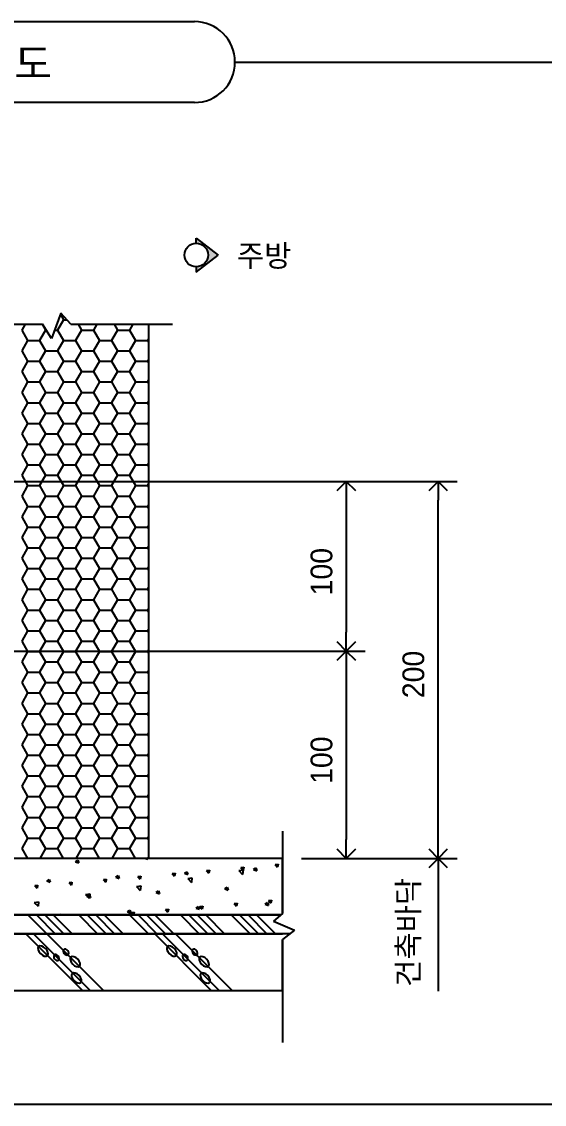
# Model space of a CAD drawing. Header units: millimetres. Extents: x 64500 to 245413, y 550 to 33013.
# Drawn here: x 227773 to 231235, y 19518 to 26694 of the extents above; entities that cross this region are included whole.
import ezdxf
from ezdxf.enums import TextEntityAlignment as Align

# ---------------------------------------------------------------- set-up
doc = ezdxf.new("R2010")
doc.units = ezdxf.units.MM
doc.header["$LTSCALE"] = 150
doc.header["$MEASUREMENT"] = 0
doc.layers.get('0').update_dxf_attribs({"linetype": 'CONTINUOUS'})
doc.layers.add('SUNIL_BLOCK', color=29, linetype='CONTINUOUS')
doc.layers.add('SUNIL_DIM', color=252, linetype='CONTINUOUS')
doc.styles.add('선일금속', font='')
doc.styles.get('선일금속').set_extended_font_data('Dotum')

msp = doc.modelspace()

# ---------------------------------------------------------------- hatches: boundary and pattern name
at = {"layer": 'SUNIL_BLOCK'}
msp.add_hatch(color=256, dxfattribs=at).paths.add_polyline_path([(229007.7, 25147.5, -0.414214), (228929.5, 25069.3), (228929.5, 25034.8), (229075.1, 25147.5), (228929.5, 25260.1), (228929.5, 25225.7, -0.414214)])

# ---------------------------------------------------------------- linework, layer by layer
at = {"color": 0, "linetype": 'ByBlock'}
for p, q in [((229923.3, 23647.1), (229860.9, 23584.6)), ((229923.3, 23647.1), (229923.3, 23522.1)), ((229985.8, 23584.6), (229923.3, 23647.1)), ((230532, 23647.1), (230469.5, 23584.6)), ((230532, 23647.1), (230532, 23522.1)), ((230594.4, 23584.6), (230532, 23647.1)), ((229923.3, 22522.4), (229923.3, 22647.4)), ((229860.9, 22584.9), (229923.3, 22522.4)), ((229923.3, 22522.4), (229985.8, 22584.9)), ((229923.3, 22522.4), (229860.9, 22459.9)), ((229923.3, 22522.4), (229923.3, 22397.5)), ((229985.8, 22459.9), (229923.3, 22522.4)), ((229923.3, 21147.9), (229923.3, 21272.8)), ((230532, 21147.9), (230532, 21272.8)), ((229860.9, 21210.3), (229923.3, 21147.9)), ((229923.3, 21147.9), (229985.8, 21210.3)), ((230469.5, 21210.3), (230532, 21147.9)), ((230532, 21147.9), (230594.4, 21210.3)), ((230532, 21147.9), (230469.5, 21085.4)), ((230532, 21147.9), (230532, 21022.9)), ((230594.4, 21085.4), (230532, 21147.9))]:
    msp.add_line(p, q, dxfattribs=at)
at = {"layer": 'SUNIL_BLOCK'}
for p, q in [((224552.6, 26694.3), (228917.9, 26694.3)), ((229186, 26426.3), (231428, 26426.3)), ((228917.9, 26158.2), (224552.6, 26158.2)), ((228929.5, 25225.7), (228929.5, 25260.1)), ((228929.5, 25260.1), (229075.1, 25147.5)), ((228929.5, 25034.8), (229075.1, 25147.5)), ((228929.5, 25069.3), (228929.5, 25034.8)), ((228033.3, 24761.8), (227971.1, 24594)), ((228098.4, 24688.9), (228033.3, 24761.8)), ((227206.1, 24688.9), (227912, 24688.9)), ((227795.7, 24688.9), (227773, 24649.5)), ((227908.9, 24688.9), (227931.7, 24649.5)), ((227971.1, 24594), (227912, 24688.9)), ((228050.7, 24718.2), (228011, 24649.5)), ((228030.3, 24753.6), (228050.7, 24718.2)), ((228050.7, 24718.2), (228072.2, 24718.2)), ((228098.4, 24688.9), (228771.4, 24688.9)), ((228147, 24688.9), (228169.7, 24649.5)), ((228271.8, 24688.9), (228249, 24649.5)), ((228385, 24688.9), (228407.7, 24649.5)), ((228509.8, 24688.9), (228487.1, 24649.5)), ((228613.5, 24688.9), (228613.5, 21147.9)), ((227773, 24649.5), (227812.6, 24580.8)), ((227931.7, 24649.5), (227892, 24580.8)), ((227931.6, 24649.5), (227936.6, 24649.5)), ((227991.7, 24649.5), (228011, 24649.5)), ((228011, 24649.5), (228050.7, 24580.8)), ((228169.7, 24649.5), (228130, 24580.8)), ((228169.7, 24649.5), (228249, 24649.5)), ((228249, 24649.5), (228288.7, 24580.8)), ((228407.7, 24649.5), (228368.1, 24580.8)), ((228407.7, 24649.5), (228487.1, 24649.5)), ((228487.1, 24649.5), (228526.8, 24580.8)), ((227812.6, 24580.8), (227773, 24512.1)), ((227812.6, 24580.8), (227892, 24580.8)), ((227892, 24580.8), (227931.7, 24512.1)), ((228050.7, 24580.8), (228011, 24512.1)), ((228050.7, 24580.8), (228130, 24580.8)), ((228130, 24580.8), (228169.7, 24512.1)), ((228288.7, 24580.8), (228249, 24512.1)), ((228288.7, 24580.8), (228368.1, 24580.8)), ((228368.1, 24580.8), (228407.7, 24512.1)), ((228526.8, 24580.8), (228487.1, 24512.1)), ((228526.8, 24580.8), (228606.1, 24580.8)), ((228613.5, 24593.6), (228606.1, 24580.8)), ((228606.1, 24580.8), (228613.5, 24567.9)), ((227773, 24512.1), (227812.6, 24443.3)), ((227931.7, 24512.1), (227892, 24443.3)), ((227931.6, 24512.1), (228011, 24512.1)), ((228011, 24512.1), (228050.7, 24443.3)), ((228169.7, 24512.1), (228130, 24443.3)), ((228169.7, 24512.1), (228249, 24512.1)), ((228249, 24512.1), (228288.7, 24443.3)), ((228407.7, 24512.1), (228368.1, 24443.3)), ((228407.7, 24512.1), (228487.1, 24512.1)), ((228487.1, 24512.1), (228526.8, 24443.3)), ((227812.6, 24443.3), (227773, 24374.6)), ((227812.6, 24443.3), (227892, 24443.3)), ((227892, 24443.3), (227931.7, 24374.6)), ((228050.7, 24443.3), (228011, 24374.6)), ((228050.7, 24443.3), (228130, 24443.3)), ((228130, 24443.3), (228169.7, 24374.6)), ((228288.7, 24443.3), (228249, 24374.6)), ((228288.7, 24443.3), (228368.1, 24443.3)), ((228368.1, 24443.3), (228407.7, 24374.6)), ((228526.8, 24443.3), (228487.1, 24374.6)), ((228526.8, 24443.3), (228606.1, 24443.3)), ((228613.5, 24456.2), (228606.1, 24443.3)), ((228606.1, 24443.3), (228613.5, 24430.5)), ((227773, 24374.6), (227812.6, 24305.9)), ((227931.7, 24374.6), (227892, 24305.9)), ((227931.6, 24374.6), (228011, 24374.6)), ((228011, 24374.6), (228050.7, 24305.9)), ((228169.7, 24374.6), (228130, 24305.9)), ((228169.7, 24374.6), (228249, 24374.6)), ((228249, 24374.6), (228288.7, 24305.9)), ((228407.7, 24374.6), (228368.1, 24305.9)), ((228407.7, 24374.6), (228487.1, 24374.6)), ((228487.1, 24374.6), (228526.8, 24305.9)), ((227812.6, 24305.9), (227773, 24237.2)), ((227812.6, 24305.9), (227892, 24305.9)), ((227892, 24305.9), (227931.7, 24237.2)), ((228050.7, 24305.9), (228011, 24237.2)), ((228050.7, 24305.9), (228130, 24305.9)), ((228130, 24305.9), (228169.7, 24237.2)), ((228288.7, 24305.9), (228249, 24237.2)), ((228288.7, 24305.9), (228368.1, 24305.9)), ((228368.1, 24305.9), (228407.7, 24237.2)), ((228526.8, 24305.9), (228487.1, 24237.2)), ((228526.8, 24305.9), (228606.1, 24305.9)), ((228613.5, 24318.7), (228606.1, 24305.9)), ((228606.1, 24305.9), (228613.5, 24293.1)), ((227773, 24237.2), (227812.6, 24168.5)), ((227931.7, 24237.2), (227892, 24168.5)), ((227931.6, 24237.2), (228011, 24237.2)), ((228011, 24237.2), (228050.7, 24168.5)), ((228169.7, 24237.2), (228130, 24168.5)), ((228169.7, 24237.2), (228249, 24237.2)), ((228249, 24237.2), (228288.7, 24168.5)), ((228407.7, 24237.2), (228368.1, 24168.5)), ((228407.7, 24237.2), (228487.1, 24237.2)), ((228487.1, 24237.2), (228526.8, 24168.5)), ((227812.6, 24168.5), (227773, 24099.7)), ((227812.6, 24168.5), (227892, 24168.5)), ((227892, 24168.5), (227931.7, 24099.8)), ((228050.7, 24168.5), (228011, 24099.7)), ((228050.7, 24168.5), (228130, 24168.5)), ((228130, 24168.5), (228169.7, 24099.8)), ((228288.7, 24168.5), (228249, 24099.7)), ((228288.7, 24168.5), (228368.1, 24168.5)), ((228368.1, 24168.5), (228407.7, 24099.8)), ((228526.8, 24168.5), (228487.1, 24099.7)), ((228526.8, 24168.5), (228606.1, 24168.5)), ((228613.5, 24181.3), (228606.1, 24168.5)), ((228606.1, 24168.5), (228613.5, 24155.6)), ((227773, 24099.8), (227812.6, 24031)), ((227931.7, 24099.7), (227892, 24031)), ((227931.6, 24099.7), (228011, 24099.7)), ((228011, 24099.8), (228050.7, 24031)), ((228169.7, 24099.7), (228130, 24031)), ((228169.7, 24099.7), (228249, 24099.7)), ((228249, 24099.8), (228288.7, 24031)), ((228407.7, 24099.7), (228368.1, 24031)), ((228407.7, 24099.7), (228487.1, 24099.7)), ((228487.1, 24099.8), (228526.8, 24031)), ((228613.5, 24043.9), (228606.1, 24031)), ((227812.6, 24031), (227773, 23962.3)), ((227812.6, 24031), (227892, 24031)), ((227892, 24031), (227931.7, 23962.3)), ((228050.7, 24031), (228011, 23962.3)), ((228050.7, 24031), (228130, 24031)), ((228130, 24031), (228169.7, 23962.3)), ((228288.7, 24031), (228249, 23962.3)), ((228288.7, 24031), (228368.1, 24031)), ((228368.1, 24031), (228407.7, 23962.3)), ((228526.8, 24031), (228487.1, 23962.3)), ((228526.8, 24031), (228606.1, 24031)), ((228606.1, 24031), (228613.5, 24018.2)), ((227773, 23962.3), (227812.6, 23893.6)), ((227931.7, 23962.3), (227892, 23893.6)), ((227931.6, 23962.3), (228011, 23962.3)), ((228011, 23962.3), (228050.7, 23893.6)), ((228169.7, 23962.3), (228130, 23893.6)), ((228169.7, 23962.3), (228249, 23962.3)), ((228249, 23962.3), (228288.7, 23893.6)), ((228407.7, 23962.3), (228368.1, 23893.6)), ((228407.7, 23962.3), (228487.1, 23962.3)), ((228487.1, 23962.3), (228526.8, 23893.6)), ((228613.5, 23906.4), (228606.1, 23893.6)), ((227812.6, 23893.6), (227773, 23824.9)), ((227812.6, 23893.6), (227892, 23893.6)), ((227892, 23893.6), (227931.7, 23824.9)), ((228050.7, 23893.6), (228011, 23824.9)), ((228050.7, 23893.6), (228130, 23893.6)), ((228130, 23893.6), (228169.7, 23824.9)), ((228288.7, 23893.6), (228249, 23824.9)), ((228288.7, 23893.6), (228368.1, 23893.6)), ((228368.1, 23893.6), (228407.7, 23824.9)), ((228526.8, 23893.6), (228487.1, 23824.9)), ((228526.8, 23893.6), (228606.1, 23893.6)), ((228606.1, 23893.6), (228613.5, 23880.8)), ((227773, 23824.9), (227812.6, 23756.2)), ((227812.6, 23756.2), (227773, 23687.4)), ((227812.6, 23756.2), (227892, 23756.2)), ((227931.7, 23824.9), (227892, 23756.2)), ((227892, 23756.2), (227931.7, 23687.4)), ((227931.6, 23824.9), (228011, 23824.9)), ((228011, 23824.9), (228050.7, 23756.2)), ((228050.7, 23756.2), (228011, 23687.4)), ((228050.7, 23756.2), (228130, 23756.2)), ((228169.7, 23824.9), (228130, 23756.2)), ((228130, 23756.2), (228169.7, 23687.4)), ((228169.7, 23824.9), (228249, 23824.9)), ((228249, 23824.9), (228288.7, 23756.2)), ((228288.7, 23756.2), (228249, 23687.4)), ((228288.7, 23756.2), (228368.1, 23756.2)), ((228407.7, 23824.9), (228368.1, 23756.2)), ((228368.1, 23756.2), (228407.7, 23687.4)), ((228407.7, 23824.9), (228487.1, 23824.9)), ((228487.1, 23824.9), (228526.8, 23756.2)), ((228526.8, 23756.2), (228487.1, 23687.4)), ((228526.8, 23756.2), (228606.1, 23756.2)), ((228613.5, 23769), (228606.1, 23756.2)), ((228606.1, 23756.2), (228613.5, 23743.3)), ((227773, 23687.4), (227812.6, 23618.7)), ((227931.7, 23687.4), (227892, 23618.7)), ((227931.6, 23687.4), (228011, 23687.4)), ((228011, 23687.4), (228050.7, 23618.7)), ((228169.7, 23687.4), (228130, 23618.7)), ((228169.7, 23687.4), (228249, 23687.4)), ((228249, 23687.4), (228288.7, 23618.7)), ((228407.7, 23687.4), (228368.1, 23618.7)), ((228407.7, 23687.4), (228487.1, 23687.4)), ((228487.1, 23687.4), (228526.8, 23618.7)), ((227812.6, 23618.7), (227773, 23550)), ((227812.6, 23618.7), (227892, 23618.7)), ((227892, 23618.7), (227931.7, 23550)), ((228050.7, 23618.7), (228011, 23550)), ((228050.7, 23618.7), (228130, 23618.7)), ((228130, 23618.7), (228169.7, 23550)), ((228288.7, 23618.7), (228249, 23550)), ((228288.7, 23618.7), (228368.1, 23618.7)), ((228368.1, 23618.7), (228407.7, 23550)), ((228526.8, 23618.7), (228487.1, 23550)), ((228526.8, 23618.7), (228606.1, 23618.7)), ((228613.5, 23631.6), (228606.1, 23618.7)), ((228606.1, 23618.7), (228613.5, 23605.9)), ((227773, 23550), (227812.6, 23481.3)), ((227931.7, 23550), (227892, 23481.3)), ((227931.6, 23550), (228011, 23550)), ((228011, 23550), (228050.7, 23481.3)), ((228169.7, 23550), (228130, 23481.3)), ((228169.7, 23550), (228249, 23550)), ((228249, 23550), (228288.7, 23481.3)), ((228407.7, 23550), (228368.1, 23481.3)), ((228407.7, 23550), (228487.1, 23550)), ((228487.1, 23550), (228526.8, 23481.3)), ((227812.6, 23481.3), (227773, 23412.6)), ((227812.6, 23481.3), (227892, 23481.3)), ((227892, 23481.3), (227931.7, 23412.6)), ((228050.7, 23481.3), (228011, 23412.6)), ((228050.7, 23481.3), (228130, 23481.3)), ((228130, 23481.3), (228169.7, 23412.6)), ((228288.7, 23481.3), (228249, 23412.6)), ((228288.7, 23481.3), (228368.1, 23481.3)), ((228368.1, 23481.3), (228407.7, 23412.6)), ((228526.8, 23481.3), (228487.1, 23412.6)), ((228526.8, 23481.3), (228606.1, 23481.3)), ((228613.5, 23494.1), (228606.1, 23481.3)), ((228606.1, 23481.3), (228613.5, 23468.4)), ((227773, 23412.6), (227812.6, 23343.8)), ((227931.7, 23412.6), (227892, 23343.8)), ((227931.6, 23412.6), (228011, 23412.6)), ((228011, 23412.6), (228050.7, 23343.8)), ((228169.7, 23412.6), (228130, 23343.8)), ((228169.7, 23412.6), (228249, 23412.6)), ((228249, 23412.6), (228288.7, 23343.8)), ((228407.7, 23412.6), (228368.1, 23343.8)), ((228407.7, 23412.6), (228487.1, 23412.6)), ((228487.1, 23412.6), (228526.8, 23343.8)), ((227812.6, 23343.8), (227773, 23275.1)), ((227812.6, 23343.8), (227892, 23343.8)), ((227892, 23343.8), (227931.7, 23275.1)), ((228050.7, 23343.8), (228011, 23275.1)), ((228050.7, 23343.8), (228130, 23343.8)), ((228130, 23343.8), (228169.7, 23275.1)), ((228288.7, 23343.8), (228249, 23275.1)), ((228288.7, 23343.8), (228368.1, 23343.8)), ((228368.1, 23343.8), (228407.7, 23275.1)), ((228526.8, 23343.8), (228487.1, 23275.1)), ((228526.8, 23343.8), (228606.1, 23343.8)), ((228613.5, 23356.7), (228606.1, 23343.8)), ((228606.1, 23343.8), (228613.5, 23331)), ((227773, 23275.1), (227812.6, 23206.4)), ((227931.7, 23275.1), (227892, 23206.4)), ((227931.6, 23275.1), (228011, 23275.1)), ((228011, 23275.1), (228050.7, 23206.4)), ((228169.7, 23275.1), (228130, 23206.4)), ((228169.7, 23275.1), (228249, 23275.1)), ((228249, 23275.1), (228288.7, 23206.4)), ((228407.7, 23275.1), (228368.1, 23206.4)), ((228407.7, 23275.1), (228487.1, 23275.1)), ((228487.1, 23275.1), (228526.8, 23206.4)), ((227812.6, 23206.4), (227773, 23137.7)), ((227812.6, 23206.4), (227892, 23206.4)), ((227892, 23206.4), (227931.7, 23137.7)), ((228050.7, 23206.4), (228011, 23137.7)), ((228050.7, 23206.4), (228130, 23206.4)), ((228130, 23206.4), (228169.7, 23137.7)), ((228288.7, 23206.4), (228249, 23137.7)), ((228288.7, 23206.4), (228368.1, 23206.4)), ((228368.1, 23206.4), (228407.7, 23137.7)), ((228526.8, 23206.4), (228487.1, 23137.7)), ((228526.8, 23206.4), (228606.1, 23206.4)), ((228613.5, 23219.2), (228606.1, 23206.4)), ((228606.1, 23206.4), (228613.5, 23193.6)), ((227773, 23137.7), (227812.6, 23069)), ((227931.7, 23137.7), (227892, 23069)), ((227931.6, 23137.7), (228011, 23137.7)), ((228011, 23137.7), (228050.7, 23069)), ((228169.7, 23137.7), (228130, 23069)), ((228169.7, 23137.7), (228249, 23137.7)), ((228249, 23137.7), (228288.7, 23069)), ((228407.7, 23137.7), (228368.1, 23069)), ((228407.7, 23137.7), (228487.1, 23137.7)), ((228487.1, 23137.7), (228526.8, 23069)), ((227812.6, 23069), (227773, 23000.2)), ((227812.6, 23069), (227892, 23069)), ((227892, 23069), (227931.7, 23000.3)), ((228050.7, 23069), (228011, 23000.2)), ((228050.7, 23069), (228130, 23069)), ((228130, 23069), (228169.7, 23000.3)), ((228288.7, 23069), (228249, 23000.2)), ((228288.7, 23069), (228368.1, 23069)), ((228368.1, 23069), (228407.7, 23000.3)), ((228526.8, 23069), (228487.1, 23000.2)), ((228526.8, 23069), (228606.1, 23069)), ((228613.5, 23081.8), (228606.1, 23069)), ((228606.1, 23069), (228613.5, 23056.1)), ((227773, 23000.3), (227812.6, 22931.5)), ((227931.7, 23000.2), (227892, 22931.5)), ((227931.6, 23000.2), (228011, 23000.2)), ((228011, 23000.3), (228050.7, 22931.5)), ((228169.7, 23000.2), (228130, 22931.5)), ((228169.7, 23000.2), (228249, 23000.2)), ((228249, 23000.3), (228288.7, 22931.5)), ((228407.7, 23000.2), (228368.1, 22931.5)), ((228407.7, 23000.2), (228487.1, 23000.2)), ((228487.1, 23000.3), (228526.8, 22931.5)), ((227812.6, 22931.5), (227773, 22862.8)), ((227812.6, 22931.5), (227892, 22931.5)), ((227892, 22931.5), (227931.7, 22862.8)), ((228050.7, 22931.5), (228011, 22862.8)), ((228050.7, 22931.5), (228130, 22931.5)), ((228130, 22931.5), (228169.7, 22862.8)), ((228288.7, 22931.5), (228249, 22862.8)), ((228288.7, 22931.5), (228368.1, 22931.5)), ((228368.1, 22931.5), (228407.7, 22862.8)), ((228526.8, 22931.5), (228487.1, 22862.8)), ((228526.8, 22931.5), (228606.1, 22931.5)), ((228613.5, 22944.4), (228606.1, 22931.5)), ((228606.1, 22931.5), (228613.5, 22918.7)), ((227773, 22862.8), (227812.6, 22794.1)), ((227931.7, 22862.8), (227892, 22794.1)), ((227931.6, 22862.8), (228011, 22862.8)), ((228011, 22862.8), (228050.7, 22794.1)), ((228169.7, 22862.8), (228130, 22794.1)), ((228169.7, 22862.8), (228249, 22862.8)), ((228249, 22862.8), (228288.7, 22794.1)), ((228407.7, 22862.8), (228368.1, 22794.1)), ((228407.7, 22862.8), (228487.1, 22862.8)), ((228487.1, 22862.8), (228526.8, 22794.1)), ((227812.6, 22794.1), (227773, 22725.4)), ((227812.6, 22794.1), (227892, 22794.1)), ((227892, 22794.1), (227931.7, 22725.4)), ((228050.7, 22794.1), (228011, 22725.4)), ((228050.7, 22794.1), (228130, 22794.1)), ((228130, 22794.1), (228169.7, 22725.4)), ((228288.7, 22794.1), (228249, 22725.4)), ((228288.7, 22794.1), (228368.1, 22794.1)), ((228368.1, 22794.1), (228407.7, 22725.4)), ((228526.8, 22794.1), (228487.1, 22725.4)), ((228526.8, 22794.1), (228606.1, 22794.1)), ((228613.5, 22806.9), (228606.1, 22794.1)), ((228606.1, 22794.1), (228613.5, 22781.3)), ((227773, 22725.4), (227812.6, 22656.7)), ((227931.7, 22725.4), (227892, 22656.7)), ((227931.6, 22725.4), (228011, 22725.4)), ((228011, 22725.4), (228050.7, 22656.7)), ((228169.7, 22725.4), (228130, 22656.7)), ((228169.7, 22725.4), (228249, 22725.4)), ((228249, 22725.4), (228288.7, 22656.7)), ((228407.7, 22725.4), (228368.1, 22656.7)), ((228407.7, 22725.4), (228487.1, 22725.4)), ((228487.1, 22725.4), (228526.8, 22656.7)), ((227812.6, 22656.7), (227773, 22587.9)), ((227812.6, 22656.7), (227892, 22656.7)), ((227892, 22656.7), (227931.7, 22587.9)), ((228050.7, 22656.7), (228011, 22587.9)), ((228050.7, 22656.7), (228130, 22656.7)), ((228130, 22656.7), (228169.7, 22587.9)), ((228288.7, 22656.7), (228249, 22587.9)), ((228288.7, 22656.7), (228368.1, 22656.7)), ((228368.1, 22656.7), (228407.7, 22587.9)), ((228526.8, 22656.7), (228487.1, 22587.9)), ((228526.8, 22656.7), (228606.1, 22656.7)), ((228613.5, 22669.5), (228606.1, 22656.7)), ((228606.1, 22656.7), (228613.5, 22643.8)), ((227773, 22587.9), (227812.6, 22519.2)), ((227931.7, 22587.9), (227892, 22519.2)), ((227931.6, 22587.9), (228011, 22587.9)), ((228011, 22587.9), (228050.7, 22519.2)), ((228169.7, 22587.9), (228130, 22519.2)), ((228169.7, 22587.9), (228249, 22587.9)), ((228249, 22587.9), (228288.7, 22519.2)), ((228407.7, 22587.9), (228368.1, 22519.2)), ((228407.7, 22587.9), (228487.1, 22587.9)), ((228487.1, 22587.9), (228526.8, 22519.2)), ((227812.6, 22519.2), (227773, 22450.5)), ((227812.6, 22519.2), (227892, 22519.2)), ((227892, 22519.2), (227931.7, 22450.5)), ((228050.7, 22519.2), (228011, 22450.5)), ((228050.7, 22519.2), (228130, 22519.2)), ((228130, 22519.2), (228169.7, 22450.5)), ((228288.7, 22519.2), (228249, 22450.5)), ((228288.7, 22519.2), (228368.1, 22519.2)), ((228368.1, 22519.2), (228407.7, 22450.5)), ((228526.8, 22519.2), (228487.1, 22450.5)), ((228526.8, 22519.2), (228606.1, 22519.2)), ((228613.5, 22532.1), (228606.1, 22519.2)), ((228606.1, 22519.2), (228613.5, 22506.4)), ((227773, 22450.5), (227812.6, 22381.8)), ((227931.7, 22450.5), (227892, 22381.8)), ((227931.6, 22450.5), (228011, 22450.5)), ((228011, 22450.5), (228050.7, 22381.8)), ((228169.7, 22450.5), (228130, 22381.8)), ((228169.7, 22450.5), (228249, 22450.5)), ((228249, 22450.5), (228288.7, 22381.8)), ((228407.7, 22450.5), (228368.1, 22381.8)), ((228407.7, 22450.5), (228487.1, 22450.5)), ((228487.1, 22450.5), (228526.8, 22381.8)), ((228613.5, 22394.6), (228606.1, 22381.8)), ((227812.6, 22381.8), (227773, 22313.1)), ((227812.6, 22381.8), (227892, 22381.8)), ((227892, 22381.8), (227931.7, 22313.1)), ((228050.7, 22381.8), (228011, 22313.1)), ((228050.7, 22381.8), (228130, 22381.8)), ((228130, 22381.8), (228169.7, 22313.1)), ((228288.7, 22381.8), (228249, 22313.1)), ((228288.7, 22381.8), (228368.1, 22381.8)), ((228368.1, 22381.8), (228407.7, 22313.1)), ((228526.8, 22381.8), (228487.1, 22313.1)), ((228526.8, 22381.8), (228606.1, 22381.8)), ((228606.1, 22381.8), (228613.5, 22368.9)), ((227773, 22313.1), (227812.6, 22244.3)), ((227931.7, 22313.1), (227892, 22244.3)), ((227931.6, 22313.1), (228011, 22313.1)), ((228011, 22313.1), (228050.7, 22244.3)), ((228169.7, 22313.1), (228130, 22244.3)), ((228169.7, 22313.1), (228249, 22313.1)), ((228249, 22313.1), (228288.7, 22244.3)), ((228407.7, 22313.1), (228368.1, 22244.3)), ((228407.7, 22313.1), (228487.1, 22313.1)), ((228487.1, 22313.1), (228526.8, 22244.3)), ((228613.5, 22257.2), (228606.1, 22244.3)), ((227812.6, 22244.3), (227773, 22175.6)), ((227812.6, 22244.3), (227892, 22244.3)), ((227892, 22244.3), (227931.7, 22175.6)), ((228050.7, 22244.3), (228011, 22175.6)), ((228050.7, 22244.3), (228130, 22244.3)), ((228130, 22244.3), (228169.7, 22175.6)), ((228288.7, 22244.3), (228249, 22175.6)), ((228288.7, 22244.3), (228368.1, 22244.3)), ((228368.1, 22244.3), (228407.7, 22175.6)), ((228526.8, 22244.3), (228487.1, 22175.6)), ((228526.8, 22244.3), (228606.1, 22244.3)), ((228606.1, 22244.3), (228613.5, 22231.5)), ((227773, 22175.6), (227812.6, 22106.9)), ((227812.6, 22106.9), (227773, 22038.2)), ((227812.6, 22106.9), (227892, 22106.9)), ((227931.7, 22175.6), (227892, 22106.9)), ((227892, 22106.9), (227931.7, 22038.2)), ((227931.6, 22175.6), (228011, 22175.6)), ((228011, 22175.6), (228050.7, 22106.9)), ((228050.7, 22106.9), (228011, 22038.2)), ((228050.7, 22106.9), (228130, 22106.9)), ((228169.7, 22175.6), (228130, 22106.9)), ((228130, 22106.9), (228169.7, 22038.2)), ((228169.7, 22175.6), (228249, 22175.6)), ((228249, 22175.6), (228288.7, 22106.9)), ((228288.7, 22106.9), (228249, 22038.2)), ((228288.7, 22106.9), (228368.1, 22106.9)), ((228407.7, 22175.6), (228368.1, 22106.9)), ((228368.1, 22106.9), (228407.7, 22038.2)), ((228407.7, 22175.6), (228487.1, 22175.6)), ((228487.1, 22175.6), (228526.8, 22106.9)), ((228526.8, 22106.9), (228487.1, 22038.2)), ((228526.8, 22106.9), (228606.1, 22106.9)), ((228613.5, 22119.7), (228606.1, 22106.9)), ((228606.1, 22106.9), (228613.5, 22094.1)), ((227773, 22038.2), (227812.6, 21969.5)), ((227931.7, 22038.2), (227892, 21969.5)), ((227931.6, 22038.2), (228011, 22038.2)), ((228011, 22038.2), (228050.7, 21969.5)), ((228169.7, 22038.2), (228130, 21969.5)), ((228169.7, 22038.2), (228249, 22038.2)), ((228249, 22038.2), (228288.7, 21969.5)), ((228407.7, 22038.2), (228368.1, 21969.5)), ((228407.7, 22038.2), (228487.1, 22038.2)), ((228487.1, 22038.2), (228526.8, 21969.5)), ((227812.6, 21969.5), (227773, 21900.7)), ((227812.6, 21969.5), (227892, 21969.5)), ((227892, 21969.5), (227931.7, 21900.8)), ((228050.7, 21969.5), (228011, 21900.7)), ((228050.7, 21969.5), (228130, 21969.5)), ((228130, 21969.5), (228169.7, 21900.8)), ((228288.7, 21969.5), (228249, 21900.7)), ((228288.7, 21969.5), (228368.1, 21969.5)), ((228368.1, 21969.5), (228407.7, 21900.8)), ((228526.8, 21969.5), (228487.1, 21900.7)), ((228526.8, 21969.5), (228606.1, 21969.5)), ((228613.5, 21982.3), (228606.1, 21969.5)), ((228606.1, 21969.5), (228613.5, 21956.6)), ((227773, 21900.8), (227812.6, 21832)), ((227931.7, 21900.7), (227892, 21832)), ((227931.6, 21900.7), (228011, 21900.7)), ((228011, 21900.8), (228050.7, 21832)), ((228169.7, 21900.7), (228130, 21832)), ((228169.7, 21900.7), (228249, 21900.7)), ((228249, 21900.8), (228288.7, 21832)), ((228407.7, 21900.7), (228368.1, 21832)), ((228407.7, 21900.7), (228487.1, 21900.7)), ((228487.1, 21900.8), (228526.8, 21832)), ((227812.6, 21832), (227773, 21763.3)), ((227812.6, 21832), (227892, 21832)), ((227892, 21832), (227931.7, 21763.3)), ((228050.7, 21832), (228011, 21763.3)), ((228050.7, 21832), (228130, 21832)), ((228130, 21832), (228169.7, 21763.3)), ((228288.7, 21832), (228249, 21763.3)), ((228288.7, 21832), (228368.1, 21832)), ((228368.1, 21832), (228407.7, 21763.3)), ((228526.8, 21832), (228487.1, 21763.3)), ((228526.8, 21832), (228606.1, 21832)), ((228613.5, 21844.9), (228606.1, 21832)), ((228606.1, 21832), (228613.5, 21819.2)), ((227773, 21763.3), (227812.6, 21694.6)), ((227931.7, 21763.3), (227892, 21694.6)), ((227931.6, 21763.3), (228011, 21763.3)), ((228011, 21763.3), (228050.7, 21694.6)), ((228169.7, 21763.3), (228130, 21694.6)), ((228169.7, 21763.3), (228249, 21763.3)), ((228249, 21763.3), (228288.7, 21694.6)), ((228407.7, 21763.3), (228368.1, 21694.6)), ((228407.7, 21763.3), (228487.1, 21763.3)), ((228487.1, 21763.3), (228526.8, 21694.6)), ((227812.6, 21694.6), (227773, 21625.9)), ((227812.6, 21694.6), (227892, 21694.6)), ((227892, 21694.6), (227931.7, 21625.9)), ((228050.7, 21694.6), (228011, 21625.9)), ((228050.7, 21694.6), (228130, 21694.6)), ((228130, 21694.6), (228169.7, 21625.9)), ((228288.7, 21694.6), (228249, 21625.9)), ((228288.7, 21694.6), (228368.1, 21694.6)), ((228368.1, 21694.6), (228407.7, 21625.9)), ((228526.8, 21694.6), (228487.1, 21625.9)), ((228526.8, 21694.6), (228606.1, 21694.6)), ((228613.5, 21707.4), (228606.1, 21694.6)), ((228606.1, 21694.6), (228613.5, 21681.8)), ((227773, 21625.9), (227812.6, 21557.2)), ((227931.7, 21625.9), (227892, 21557.2)), ((227931.6, 21625.9), (228011, 21625.9)), ((228011, 21625.9), (228050.7, 21557.2)), ((228169.7, 21625.9), (228130, 21557.2)), ((228169.7, 21625.9), (228249, 21625.9)), ((228249, 21625.9), (228288.7, 21557.2)), ((228407.7, 21625.9), (228368.1, 21557.2)), ((228407.7, 21625.9), (228487.1, 21625.9)), ((228487.1, 21625.9), (228526.8, 21557.2)), ((227812.6, 21557.2), (227773, 21488.4)), ((227812.6, 21557.2), (227892, 21557.2)), ((227892, 21557.2), (227931.7, 21488.4)), ((228050.7, 21557.2), (228011, 21488.4)), ((228050.7, 21557.2), (228130, 21557.2)), ((228130, 21557.2), (228169.7, 21488.4)), ((228288.7, 21557.2), (228249, 21488.4)), ((228288.7, 21557.2), (228368.1, 21557.2)), ((228368.1, 21557.2), (228407.7, 21488.4)), ((228526.8, 21557.2), (228487.1, 21488.4)), ((228526.8, 21557.2), (228606.1, 21557.2)), ((228613.5, 21570), (228606.1, 21557.2)), ((228606.1, 21557.2), (228613.5, 21544.3)), ((227773, 21488.4), (227812.6, 21419.7)), ((227931.7, 21488.4), (227892, 21419.7)), ((227931.6, 21488.4), (228011, 21488.4)), ((228011, 21488.4), (228050.7, 21419.7)), ((228169.7, 21488.4), (228130, 21419.7)), ((228169.7, 21488.4), (228249, 21488.4)), ((228249, 21488.4), (228288.7, 21419.7)), ((228407.7, 21488.4), (228368.1, 21419.7)), ((228407.7, 21488.4), (228487.1, 21488.4)), ((228487.1, 21488.4), (228526.8, 21419.7)), ((227812.6, 21419.7), (227773, 21351)), ((227812.6, 21419.7), (227892, 21419.7)), ((227892, 21419.7), (227931.7, 21351)), ((228050.7, 21419.7), (228011, 21351)), ((228050.7, 21419.7), (228130, 21419.7)), ((228130, 21419.7), (228169.7, 21351)), ((228288.7, 21419.7), (228249, 21351)), ((228288.7, 21419.7), (228368.1, 21419.7)), ((228368.1, 21419.7), (228407.7, 21351)), ((228526.8, 21419.7), (228487.1, 21351)), ((228526.8, 21419.7), (228606.1, 21419.7)), ((228613.5, 21432.6), (228606.1, 21419.7)), ((228606.1, 21419.7), (228613.5, 21406.9)), ((227773, 21351), (227812.6, 21282.3)), ((227931.7, 21351), (227892, 21282.3)), ((227931.6, 21351), (228011, 21351)), ((228011, 21351), (228050.7, 21282.3)), ((228169.7, 21351), (228130, 21282.3)), ((228169.7, 21351), (228249, 21351)), ((228249, 21351), (228288.7, 21282.3)), ((228407.7, 21351), (228368.1, 21282.3)), ((228407.7, 21351), (228487.1, 21351)), ((228487.1, 21351), (228526.8, 21282.3)), ((229501.9, 21328.6), (229501.9, 20782)), ((227812.6, 21282.3), (227773, 21213.6)), ((227812.6, 21282.3), (227892, 21282.3)), ((227892, 21282.3), (227931.7, 21213.6)), ((228050.7, 21282.3), (228011, 21213.6)), ((228050.7, 21282.3), (228130, 21282.3)), ((228130, 21282.3), (228169.7, 21213.6)), ((228288.7, 21282.3), (228249, 21213.6)), ((228288.7, 21282.3), (228368.1, 21282.3)), ((228368.1, 21282.3), (228407.7, 21213.6)), ((228526.8, 21282.3), (228487.1, 21213.6)), ((228526.8, 21282.3), (228606.1, 21282.3)), ((228613.5, 21295.1), (228606.1, 21282.3)), ((228606.1, 21282.3), (228613.5, 21269.4)), ((227773, 21213.6), (227810.9, 21147.9)), ((227931.7, 21213.6), (227893.7, 21147.9)), ((227931.6, 21213.6), (228011, 21213.6)), ((228011, 21213.6), (228048.9, 21147.9)), ((228169.7, 21213.6), (228131.8, 21147.9)), ((228169.7, 21213.6), (228249, 21213.6)), ((228249, 21213.6), (228287, 21147.9)), ((228407.7, 21213.6), (228369.8, 21147.9)), ((228407.7, 21213.6), (228487.1, 21213.6)), ((228487.1, 21213.6), (228525, 21147.9)), ((229501.9, 21147.9), (224864.7, 21147.9)), ((228613.5, 21147.9), (227363.9, 21147.9)), ((228129.5, 21126.1), (228145.3, 21136.8)), ((228129.5, 21126.1), (228151.7, 21117.6)), ((228145.3, 21136.8), (228151.7, 21117.6)), ((228595.3, 21147.9), (228607.9, 21143)), ((228606.3, 21147.9), (228607.9, 21143)), ((228613.5, 21157.7), (228607.9, 21147.9)), ((229453, 21108.3), (229468.3, 21090.1)), ((229453.1, 21108.3), (229472, 21110)), ((229472, 21109.9), (229468.3, 21090)), ((229501.9, 20782), (229501.9, 21147.9)), ((228396.2, 21023.8), (228412, 21034.4)), ((228412, 21034.4), (228418.4, 21015.2)), ((228542.4, 21028.6), (228561.4, 21030.3)), ((228542.4, 21028.6), (228557.7, 21010.4)), ((228561.4, 21030.2), (228557.7, 21010.3)), ((228770.1, 21048.5), (228789.1, 21050.2)), ((228770.1, 21048.5), (228785.4, 21030.3)), ((228789, 21050.1), (228785.4, 21030.3)), ((228852.3, 21049.2), (228868.1, 21059.8)), ((228852.3, 21049.2), (228874.6, 21040.6)), ((228868.1, 21059.8), (228874.6, 21040.6)), ((228997.7, 21068.5), (229016.7, 21070.1)), ((228997.7, 21068.5), (229013, 21050.2)), ((229016.7, 21070.1), (229013, 21050.2)), ((229211.7, 21066.7), (229239.9, 21071.1)), ((229211.7, 21066.7), (229236.4, 21041)), ((229225.4, 21088.4), (229244.4, 21090)), ((229225.4, 21088.4), (229240.7, 21070.1)), ((229240, 21071.1), (229236.4, 21041)), ((229244.4, 21090), (229240.7, 21070.1)), ((229308.5, 21074.6), (229324.3, 21085.2)), ((229308.5, 21074.6), (229330.7, 21066.1)), ((229324.3, 21085.2), (229330.7, 21066.1)), ((227859.4, 20968.9), (227874.7, 20950.6)), ((227859.5, 20968.9), (227878.4, 20970.5)), ((227878.4, 20970.5), (227874.7, 20950.6)), ((227940.1, 20998.3), (227955.9, 21009)), ((227940.1, 20998.3), (227962.3, 20989.8)), ((227955.8, 21009), (227962.3, 20989.8)), ((228087.1, 20988.8), (228106.1, 20990.5)), ((228087.1, 20988.8), (228102.4, 20970.6)), ((228106.1, 20990.4), (228102.4, 20970.5)), ((228314.7, 21008.7), (228330.1, 20990.5)), ((228314.8, 21008.7), (228333.7, 21010.4)), ((228333.7, 21010.3), (228330.1, 20990.4)), ((228396.2, 21023.8), (228418.4, 21015.2)), ((228534.2, 20961.6), (228562.5, 20966)), ((228534.2, 20961.7), (228559, 20935.9)), ((228562.5, 20966), (228559, 20935.9)), ((228873, 21014.2), (228901.2, 21018.6)), ((228873, 21014.2), (228897.7, 20988.4)), ((228901.2, 21018.6), (228897.7, 20988.4)), ((229119, 20946.8), (229134.8, 20957.5)), ((229134.8, 20957.5), (229141.3, 20938.3)), ((228195.5, 20909.1), (228223.7, 20913.5)), ((228195.5, 20909.1), (228220.2, 20883.4)), ((228206.7, 20896), (228222.5, 20906.6)), ((228206.7, 20896), (228229, 20887.4)), ((228223.7, 20913.5), (228220.2, 20883.4)), ((228222.5, 20906.6), (228229, 20887.4)), ((228662.9, 20921.4), (228678.7, 20932)), ((228662.9, 20921.4), (228685.1, 20912.9)), ((228678.7, 20932), (228685.1, 20912.9)), ((229119, 20946.8), (229141.3, 20938.3)), ((227856.8, 20856.6), (227885, 20861)), ((227856.8, 20856.6), (227881.5, 20830.8)), ((227885, 20861), (227881.5, 20830.8)), ((228929.6, 20819), (228945.4, 20829.7)), ((228929.6, 20819), (228951.8, 20810.5)), ((228945.4, 20829.7), (228951.8, 20810.5)), ((228953.7, 20829.7), (228972.7, 20831.4)), ((228953.7, 20829.7), (228969, 20811.5)), ((228972.7, 20831.3), (228969, 20811.4)), ((229181.3, 20849.6), (229196.6, 20831.4)), ((229181.4, 20849.6), (229200.3, 20851.3)), ((229200.3, 20851.2), (229196.6, 20831.3)), ((229385.7, 20844.4), (229401.5, 20855.1)), ((229385.7, 20844.4), (229407.9, 20835.9)), ((229401.5, 20855.1), (229407.9, 20835.9)), ((229409, 20869.6), (229428, 20871.2)), ((229409, 20869.6), (229424.3, 20851.3)), ((229428, 20871.2), (229424.3, 20851.3)), ((229490.8, 20773), (224864.7, 20773)), ((224864.7, 20773), (229490.8, 20773)), ((227814.4, 20773), (227939.3, 20648)), ((227870.5, 20773), (227995.4, 20648)), ((227926.6, 20773), (228051.5, 20648)), ((227982.7, 20773), (228107.6, 20648)), ((228024.4, 20773), (228033.1, 20778.8)), ((228033.1, 20778.8), (228035, 20773)), ((228151, 20773), (228276, 20648)), ((228207.1, 20773), (228332.1, 20648)), ((228263.2, 20773), (228388.2, 20648)), ((228319.3, 20773), (228444.3, 20648)), ((228473.4, 20793.6), (228489.2, 20804.2)), ((228473.4, 20793.6), (228495.7, 20785.1)), ((228487.7, 20773), (228612.6, 20648)), ((228489.2, 20804.2), (228495.7, 20785.1)), ((228498.4, 20789.9), (228517.4, 20791.5)), ((228498.4, 20789.9), (228512.6, 20773)), ((228517.3, 20791.5), (228513.9, 20773)), ((228543.8, 20773), (228668.7, 20648)), ((228599.9, 20773), (228724.8, 20648)), ((228656, 20773), (228780.9, 20648)), ((228726, 20809.8), (228745, 20811.5)), ((228726, 20809.8), (228741.3, 20791.6)), ((228745, 20811.4), (228741.3, 20791.5)), ((228824.3, 20773), (228949.3, 20648)), ((228880.4, 20773), (229005.4, 20648)), ((228936.5, 20773), (229061.5, 20648)), ((228992.6, 20773), (229117.6, 20648)), ((229161, 20773), (229285.9, 20648)), ((229217.1, 20773), (229342, 20648)), ((229273.2, 20773), (229398.1, 20648)), ((229329.3, 20773), (229454.3, 20648)), ((229501.9, 20782), (229440.9, 20732.6)), ((229440.9, 20732.6), (229580.4, 20672.7)), ((229580.4, 20672.7), (229501.9, 20610.8)), ((224864.7, 20648), (229501.9, 20648)), ((229549.1, 20648), (224864.7, 20648)), ((228175.9, 20273.1), (227801, 20648)), ((228227, 20273.1), (227852.2, 20648)), ((228314.2, 20273.1), (227939.3, 20648)), ((229029.1, 20273.1), (228654.3, 20648)), ((229080.3, 20273.1), (228705.4, 20648)), ((229167.5, 20273.1), (228792.6, 20648)), ((229501.9, 20610.8), (229501.9, 19928)), ((229501.9, 20273.1), (229501.9, 20610.8)), ((224864.7, 20273.1), (229501.9, 20273.1)), ((231428, 19517.6), (222042.4, 19517.6))]:
    msp.add_line(p, q, dxfattribs=at)
msp.add_circle((228929.5, 25147.5), 78.2, dxfattribs=at)
msp.add_arc((228917.9, 26426.3), 268.1, 270.00005, 90, dxfattribs=at)
at = {"layer": 'SUNIL_BLOCK', "extrusion": (0, 0, -1)}
for centre, major_axis, ratio in [((227914.4, 20533.5), (29.1, -29.7), 0.567082), ((228066.9, 20526.7), (-13.4, 17.6), 0.686901), ((228767.7, 20533.5), (29.1, -29.7), 0.567082), ((228920.2, 20526.7), (-13.4, 17.6), 0.686901), ((228003.1, 20491), (-13.4, 17.6), 0.686901), ((228128.1, 20463.1), (29.1, -29.7), 0.567082), ((228856.3, 20491), (-13.4, 17.6), 0.686901), ((228981.4, 20463.1), (29.1, -29.7), 0.567082), ((228136, 20355.2), (29.1, -29.7), 0.567082), ((228989.2, 20355.2), (29.1, -29.7), 0.567082)]:
    msp.add_ellipse(centre, major_axis=major_axis, ratio=ratio, dxfattribs=at)
at = {"layer": 'SUNIL_DIM'}
for p, q in [((227488.9, 23647.1), (230048.3, 23647.1)), ((229808, 23647.1), (230656.9, 23647.1)), ((229923.3, 23522.1), (229923.3, 22647.4)), ((230532, 21272.8), (230532, 23522.1)), ((227488.9, 22522.4), (230048.3, 22522.4)), ((227488.9, 22522.4), (230048.3, 22522.4)), ((229923.3, 22397.5), (229923.3, 21272.8)), ((229626.9, 21147.9), (230048.3, 21147.9)), ((229808, 21147.9), (230656.9, 21147.9)), ((230532, 21022.9), (230532, 20267.2))]:
    msp.add_line(p, q, dxfattribs=at)

# ---------------------------------------------------------------- texts
at = {"style": '선일금속'}
for s, p in [('100', (229831, 22891.4)), ('200', (230439.6, 22209.9)), ('100', (229831, 21641.8))]:
    msp.add_text(s, height=144, rotation=90, dxfattribs=at).set_placement(p)
msp.add_text('건축바닥', height=144, rotation=90, dxfattribs=at).set_placement((230333.6, 20657.5), align=Align.MIDDLE_CENTER)
at = {"layer": 'SUNIL_BLOCK', "color": 7, "style": '선일금속'}
msp.add_text('냉동냉장실 바닥상세도', height=200, dxfattribs=at).set_placement((226682.7, 26316.8), align=Align.CENTER)
msp.add_text('주방', height=144, dxfattribs=at).set_placement((229379.6, 25142.4), align=Align.MIDDLE_CENTER)

doc.saveas('drawing.dxf')
